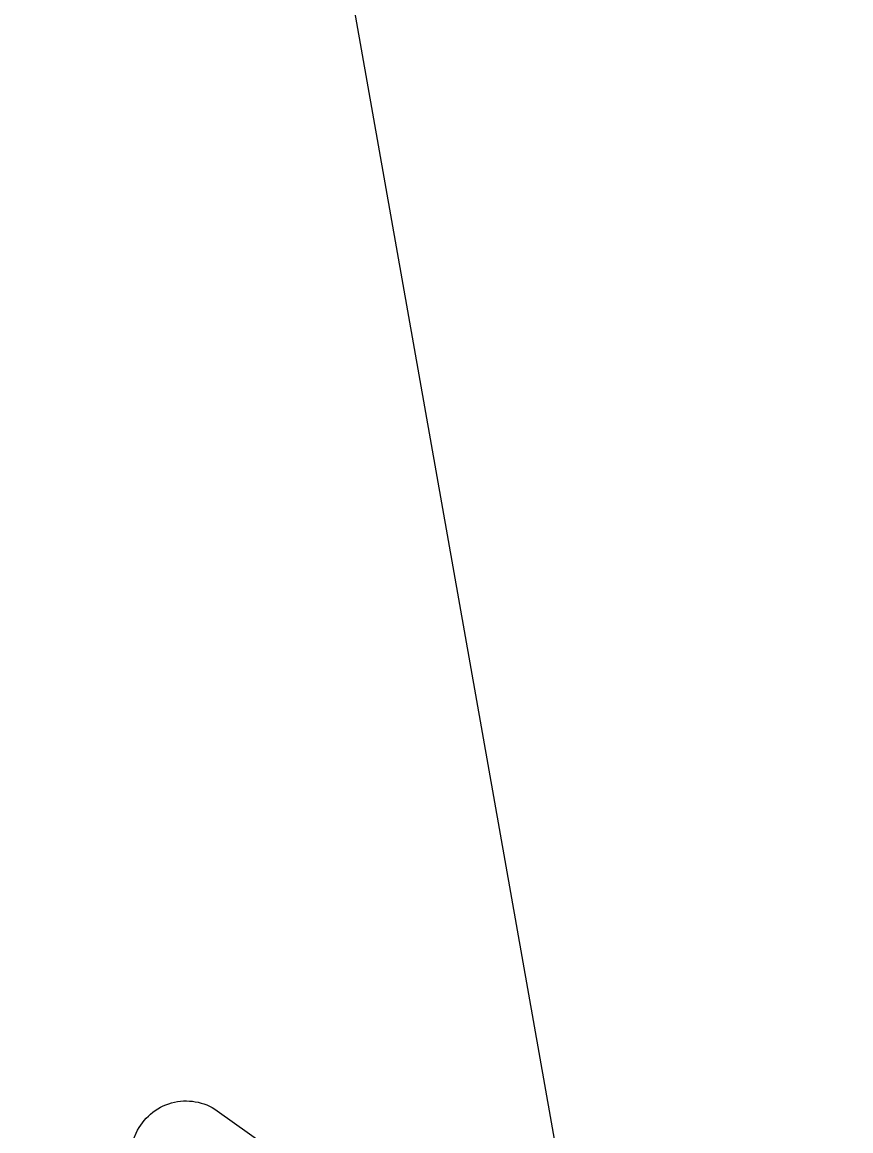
# Model space of a CAD drawing. Header units: millimetres. Extents: x -434100 to 9270898, y 0 to 249028.
# Drawn here: x 75387.88 to 75392.51, y 106366.86 to 106373.05 of the extents above; entities that cross this region are included whole.
import ezdxf
from ezdxf import colors
from ezdxf.entities.mleader import LeaderData, LeaderLine
from ezdxf.math import Vec2, Vec3

# ---------------------------------------------------------------- set-up
doc = ezdxf.new("R2010")
doc.units = ezdxf.units.MM
doc.header["$MEASUREMENT"] = 0
doc.linetypes.add('HIDDEN', pattern=[6, 4, -2])
doc.layers.get('0').update_dxf_attribs({"color": 250, "lineweight": 9})
for name, color, linetype, lineweight in [('АР_Отметки', 250, 'Continuous', 15), ('АР_Размеры', 175, 'Continuous', 9), ('АР_Сущ Несущая стена', 216, 'Continuous', 30), ('перекр 0.3', 181, 'Continuous', 30)]:
    doc.layers.add(name, color=color, linetype=linetype, lineweight=lineweight)
doc.styles.add('ISOCPEUR', font='isocpeur.TTF', dxfattribs={"width": 0.7})

# ---------------------------------------------------------------- blocks, each defined once
blk = doc.blocks.new('_DotSmall')
at = {"color": 0, "linetype": 'ByBlock', "const_width": 0.5}
blk.add_lwpolyline([(-0.0625, 0, 1), (0.0625, 0, 1)], format="xyb", close=True, dxfattribs=at)

msp = doc.modelspace()

# ---------------------------------------------------------------- linework, layer by layer
at = {"layer": 'АР_Размеры', "color": 5, "lineweight": 0, "ltscale": 100, "transparency": 33554687}
msp.add_lwpolyline([(75378.4562, 106373.1095), (75379.7116, 106366.0265, 0.430028), (75380.0679, 106365.7622), (75380.7882, 106365.8899, 0.109814), (75380.91, 106365.9405), (75382.802, 106367.1426, -0.800036), (75383.2422, 106366.7427, -0.079083), (75381.2427, 106364.336, 0.348803), (75381.0729, 106363.868, 0.436125), (75381.9445, 106363.7269, 0.038423), (75383.124, 106364.9386, -0.086853), (75384.7338, 106366.2879, -0.346763), (75385.108, 106366.2396), (75385.7159, 106365.6043, 0.527877), (75386.2114, 106365.6922), (75386.564, 106366.4976, -0.527877), (75387.0595, 106366.5854), (75387.6675, 106365.9502, 0.527877), (75388.163, 106366.0381), (75388.5156, 106366.8435, -0.469739), (75388.968, 106366.968), (75390.4889, 106365.8852, 0.667984), (75390.9637, 106366.1882), (75389.3934, 106375.048, 0.414214)], format="xyb", dxfattribs=at)
msp.add_lwpolyline([(75378.4562, 106373.1095), (75379.7116, 106366.0265, 0.430028), (75380.0679, 106365.7622), (75380.7882, 106365.8899, 0.109814), (75380.91, 106365.9405), (75382.802, 106367.1426, -0.800036), (75383.2422, 106366.7427, -0.079083), (75381.2427, 106364.336, 0.348803), (75381.0729, 106363.868, 0.436125), (75381.9445, 106363.7269, 0.038423), (75383.124, 106364.9386, -0.086853), (75384.7338, 106366.2879, -0.346763), (75385.108, 106366.2396), (75385.7159, 106365.6043, 0.527877), (75386.2114, 106365.6922), (75386.564, 106366.4976, -0.527877), (75387.0595, 106366.5854), (75387.6675, 106365.9502, 0.527877), (75388.163, 106366.0381), (75388.5156, 106366.8435, -0.469739), (75388.968, 106366.968), (75390.4889, 106365.8852, 0.667984), (75390.9637, 106366.1882), (75389.3934, 106375.048, 0.414214)], format="xyb", dxfattribs=at)
msp.add_lwpolyline([(75378.4562, 106373.1095), (75379.7116, 106366.0265, 0.430028), (75380.0679, 106365.7622), (75380.7882, 106365.8899, 0.109814), (75380.91, 106365.9405), (75382.802, 106367.1426, -0.800036), (75383.2422, 106366.7427, -0.079083), (75381.2427, 106364.336, 0.348803), (75381.0729, 106363.868, 0.436125), (75381.9445, 106363.7269, 0.038423), (75383.124, 106364.9386, -0.086853), (75384.7338, 106366.2879, -0.346763), (75385.108, 106366.2396), (75385.7159, 106365.6043, 0.527877), (75386.2114, 106365.6922), (75386.564, 106366.4976, -0.527877), (75387.0595, 106366.5854), (75387.6675, 106365.9502, 0.527877), (75388.163, 106366.0381), (75388.5156, 106366.8435, -0.469739), (75388.968, 106366.968), (75390.4889, 106365.8852, 0.667984), (75390.9637, 106366.1882), (75389.3934, 106375.048, 0.414214)], format="xyb", dxfattribs=at)
msp.add_lwpolyline([(75378.4562, 106373.1095), (75379.7116, 106366.0265, 0.430028), (75380.0679, 106365.7622), (75380.7882, 106365.8899, 0.109814), (75380.91, 106365.9405), (75382.802, 106367.1426, -0.800036), (75383.2422, 106366.7427, -0.079083), (75381.2427, 106364.336, 0.348803), (75381.0729, 106363.868, 0.436125), (75381.9445, 106363.7269, 0.038423), (75383.124, 106364.9386, -0.086853), (75384.7338, 106366.2879, -0.346763), (75385.108, 106366.2396), (75385.7159, 106365.6043, 0.527877), (75386.2114, 106365.6922), (75386.564, 106366.4976, -0.527877), (75387.0595, 106366.5854), (75387.6675, 106365.9502, 0.527877), (75388.163, 106366.0381), (75388.5156, 106366.8435, -0.469739), (75388.968, 106366.968), (75390.4889, 106365.8852, 0.667984), (75390.9637, 106366.1882), (75389.3934, 106375.048, 0.414214)], format="xyb", dxfattribs=at)
msp.add_lwpolyline([(75378.4562, 106373.1095), (75379.7116, 106366.0265, 0.430028), (75380.0679, 106365.7622), (75380.7882, 106365.8899, 0.109814), (75380.91, 106365.9405), (75382.802, 106367.1426, -0.800036), (75383.2422, 106366.7427, -0.079083), (75381.2427, 106364.336, 0.348803), (75381.0729, 106363.868, 0.436125), (75381.9445, 106363.7269, 0.038423), (75383.124, 106364.9386, -0.086853), (75384.7338, 106366.2879, -0.346763), (75385.108, 106366.2396), (75385.7159, 106365.6043, 0.527877), (75386.2114, 106365.6922), (75386.564, 106366.4976, -0.527877), (75387.0595, 106366.5854), (75387.6675, 106365.9502, 0.527877), (75388.163, 106366.0381), (75388.5156, 106366.8435, -0.469739), (75388.968, 106366.968), (75390.4889, 106365.8852, 0.667984), (75390.9637, 106366.1882), (75389.3934, 106375.048, 0.414214)], format="xyb", dxfattribs=at)
msp.add_lwpolyline([(75378.4562, 106373.1095), (75379.7116, 106366.0265, 0.430028), (75380.0679, 106365.7622), (75380.7882, 106365.8899, 0.109814), (75380.91, 106365.9405), (75382.802, 106367.1426, -0.800036), (75383.2422, 106366.7427, -0.079083), (75381.2427, 106364.336, 0.348803), (75381.0729, 106363.868, 0.436125), (75381.9445, 106363.7269, 0.038423), (75383.124, 106364.9386, -0.086853), (75384.7338, 106366.2879, -0.346763), (75385.108, 106366.2396), (75385.7159, 106365.6043, 0.527877), (75386.2114, 106365.6922), (75386.564, 106366.4976, -0.527877), (75387.0595, 106366.5854), (75387.6675, 106365.9502, 0.527877), (75388.163, 106366.0381), (75388.5156, 106366.8435, -0.469739), (75388.968, 106366.968), (75390.4889, 106365.8852, 0.667984), (75390.9637, 106366.1882), (75389.3934, 106375.048, 0.414214)], format="xyb", dxfattribs=at)
msp.add_lwpolyline([(75378.4562, 106373.1095), (75379.7116, 106366.0265, 0.430028), (75380.0679, 106365.7622), (75380.7882, 106365.8899, 0.109814), (75380.91, 106365.9405), (75382.802, 106367.1426, -0.800036), (75383.2422, 106366.7427, -0.079083), (75381.2427, 106364.336, 0.348803), (75381.0729, 106363.868, 0.436125), (75381.9445, 106363.7269, 0.038423), (75383.124, 106364.9386, -0.086853), (75384.7338, 106366.2879, -0.346763), (75385.108, 106366.2396), (75385.7159, 106365.6043, 0.527877), (75386.2114, 106365.6922), (75386.564, 106366.4976, -0.527877), (75387.0595, 106366.5854), (75387.6675, 106365.9502, 0.527877), (75388.163, 106366.0381), (75388.5156, 106366.8435, -0.469739), (75388.968, 106366.968), (75390.4889, 106365.8852, 0.667984), (75390.9637, 106366.1882), (75389.3934, 106375.048, 0.414214)], format="xyb", dxfattribs=at)
msp.add_lwpolyline([(75378.4562, 106373.1095), (75379.7116, 106366.0265, 0.430028), (75380.0679, 106365.7622), (75380.7882, 106365.8899, 0.109814), (75380.91, 106365.9405), (75382.802, 106367.1426, -0.800036), (75383.2422, 106366.7427, -0.079083), (75381.2427, 106364.336, 0.348803), (75381.0729, 106363.868, 0.436125), (75381.9445, 106363.7269, 0.038423), (75383.124, 106364.9386, -0.086853), (75384.7338, 106366.2879, -0.346763), (75385.108, 106366.2396), (75385.7159, 106365.6043, 0.527877), (75386.2114, 106365.6922), (75386.564, 106366.4976, -0.527877), (75387.0595, 106366.5854), (75387.6675, 106365.9502, 0.527877), (75388.163, 106366.0381), (75388.5156, 106366.8435, -0.469739), (75388.968, 106366.968), (75390.4889, 106365.8852, 0.667984), (75390.9637, 106366.1882), (75389.3934, 106375.048, 0.414214)], format="xyb", dxfattribs=at)
msp.add_lwpolyline([(75378.4562, 106373.1095), (75379.7116, 106366.0265, 0.430028), (75380.0679, 106365.7622), (75380.7882, 106365.8899, 0.109814), (75380.91, 106365.9405), (75382.802, 106367.1426, -0.800036), (75383.2422, 106366.7427, -0.079083), (75381.2427, 106364.336, 0.348803), (75381.0729, 106363.868, 0.436125), (75381.9445, 106363.7269, 0.038423), (75383.124, 106364.9386, -0.086853), (75384.7338, 106366.2879, -0.346763), (75385.108, 106366.2396), (75385.7159, 106365.6043, 0.527877), (75386.2114, 106365.6922), (75386.564, 106366.4976, -0.527877), (75387.0595, 106366.5854), (75387.6675, 106365.9502, 0.527877), (75388.163, 106366.0381), (75388.5156, 106366.8435, -0.469739), (75388.968, 106366.968), (75390.4889, 106365.8852, 0.667984), (75390.9637, 106366.1882), (75389.3934, 106375.048, 0.414214)], format="xyb", dxfattribs=at)
msp.add_lwpolyline([(75378.4562, 106373.1095), (75379.7116, 106366.0265, 0.430028), (75380.0679, 106365.7622), (75380.7882, 106365.8899, 0.109814), (75380.91, 106365.9405), (75382.802, 106367.1426, -0.800036), (75383.2422, 106366.7427, -0.079083), (75381.2427, 106364.336, 0.348803), (75381.0729, 106363.868, 0.436125), (75381.9445, 106363.7269, 0.038423), (75383.124, 106364.9386, -0.086853), (75384.7338, 106366.2879, -0.346763), (75385.108, 106366.2396), (75385.7159, 106365.6043, 0.527877), (75386.2114, 106365.6922), (75386.564, 106366.4976, -0.527877), (75387.0595, 106366.5854), (75387.6675, 106365.9502, 0.527877), (75388.163, 106366.0381), (75388.5156, 106366.8435, -0.469739), (75388.968, 106366.968), (75390.4889, 106365.8852, 0.667984), (75390.9637, 106366.1882), (75389.3934, 106375.048, 0.414214)], format="xyb", dxfattribs=at)
msp.add_lwpolyline([(75378.4562, 106373.1095), (75379.7116, 106366.0265, 0.430028), (75380.0679, 106365.7622), (75380.7882, 106365.8899, 0.109814), (75380.91, 106365.9405), (75382.802, 106367.1426, -0.800036), (75383.2422, 106366.7427, -0.079083), (75381.2427, 106364.336, 0.348803), (75381.0729, 106363.868, 0.436125), (75381.9445, 106363.7269, 0.038423), (75383.124, 106364.9386, -0.086853), (75384.7338, 106366.2879, -0.346763), (75385.108, 106366.2396), (75385.7159, 106365.6043, 0.527877), (75386.2114, 106365.6922), (75386.564, 106366.4976, -0.527877), (75387.0595, 106366.5854), (75387.6675, 106365.9502, 0.527877), (75388.163, 106366.0381), (75388.5156, 106366.8435, -0.469739), (75388.968, 106366.968), (75390.4889, 106365.8852, 0.667984), (75390.9637, 106366.1882), (75389.3934, 106375.048, 0.414214)], format="xyb", dxfattribs=at)
msp.add_lwpolyline([(75378.4562, 106373.1095), (75379.7116, 106366.0265, 0.430028), (75380.0679, 106365.7622), (75380.7882, 106365.8899, 0.109814), (75380.91, 106365.9405), (75382.802, 106367.1426, -0.800036), (75383.2422, 106366.7427, -0.079083), (75381.2427, 106364.336, 0.348803), (75381.0729, 106363.868, 0.436125), (75381.9445, 106363.7269, 0.038423), (75383.124, 106364.9386, -0.086853), (75384.7338, 106366.2879, -0.346763), (75385.108, 106366.2396), (75385.7159, 106365.6043, 0.527877), (75386.2114, 106365.6922), (75386.564, 106366.4976, -0.527877), (75387.0595, 106366.5854), (75387.6675, 106365.9502, 0.527877), (75388.163, 106366.0381), (75388.5156, 106366.8435, -0.469739), (75388.968, 106366.968), (75390.4889, 106365.8852, 0.667984), (75390.9637, 106366.1882), (75389.3934, 106375.048, 0.414214)], format="xyb", dxfattribs=at)
msp.add_lwpolyline([(75378.4562, 106373.1095), (75379.7116, 106366.0265, 0.430028), (75380.0679, 106365.7622), (75380.7882, 106365.8899, 0.109814), (75380.91, 106365.9405), (75382.802, 106367.1426, -0.800036), (75383.2422, 106366.7427, -0.079083), (75381.2427, 106364.336, 0.348803), (75381.0729, 106363.868, 0.436125), (75381.9445, 106363.7269, 0.038423), (75383.124, 106364.9386, -0.086853), (75384.7338, 106366.2879, -0.346763), (75385.108, 106366.2396), (75385.7159, 106365.6043, 0.527877), (75386.2114, 106365.6922), (75386.564, 106366.4976, -0.527877), (75387.0595, 106366.5854), (75387.6675, 106365.9502, 0.527877), (75388.163, 106366.0381), (75388.5156, 106366.8435, -0.469739), (75388.968, 106366.968), (75390.4889, 106365.8852, 0.667984), (75390.9637, 106366.1882), (75389.3934, 106375.048, 0.414214)], format="xyb", dxfattribs=at)
msp.add_lwpolyline([(75378.4562, 106373.1095), (75379.7116, 106366.0265, 0.430028), (75380.0679, 106365.7622), (75380.7882, 106365.8899, 0.109814), (75380.91, 106365.9405), (75382.802, 106367.1426, -0.800036), (75383.2422, 106366.7427, -0.079083), (75381.2427, 106364.336, 0.348803), (75381.0729, 106363.868, 0.436125), (75381.9445, 106363.7269, 0.038423), (75383.124, 106364.9386, -0.086853), (75384.7338, 106366.2879, -0.346763), (75385.108, 106366.2396), (75385.7159, 106365.6043, 0.527877), (75386.2114, 106365.6922), (75386.564, 106366.4976, -0.527877), (75387.0595, 106366.5854), (75387.6675, 106365.9502, 0.527877), (75388.163, 106366.0381), (75388.5156, 106366.8435, -0.469739), (75388.968, 106366.968), (75390.4889, 106365.8852, 0.667984), (75390.9637, 106366.1882), (75389.3934, 106375.048, 0.414214)], format="xyb", dxfattribs=at)
msp.add_lwpolyline([(75378.4562, 106373.1095), (75379.7116, 106366.0265, 0.430028), (75380.0679, 106365.7622), (75380.7882, 106365.8899, 0.109814), (75380.91, 106365.9405), (75382.802, 106367.1426, -0.800036), (75383.2422, 106366.7427, -0.079083), (75381.2427, 106364.336, 0.348803), (75381.0729, 106363.868, 0.436125), (75381.9445, 106363.7269, 0.038423), (75383.124, 106364.9386, -0.086853), (75384.7338, 106366.2879, -0.346763), (75385.108, 106366.2396), (75385.7159, 106365.6043, 0.527877), (75386.2114, 106365.6922), (75386.564, 106366.4976, -0.527877), (75387.0595, 106366.5854), (75387.6675, 106365.9502, 0.527877), (75388.163, 106366.0381), (75388.5156, 106366.8435, -0.469739), (75388.968, 106366.968), (75390.4889, 106365.8852, 0.667984), (75390.9637, 106366.1882), (75389.3934, 106375.048, 0.414214)], format="xyb", dxfattribs=at)
msp.add_lwpolyline([(75378.4562, 106373.1095), (75379.7116, 106366.0265, 0.430028), (75380.0679, 106365.7622), (75380.7882, 106365.8899, 0.109814), (75380.91, 106365.9405), (75382.802, 106367.1426, -0.800036), (75383.2422, 106366.7427, -0.079083), (75381.2427, 106364.336, 0.348803), (75381.0729, 106363.868, 0.436125), (75381.9445, 106363.7269, 0.038423), (75383.124, 106364.9386, -0.086853), (75384.7338, 106366.2879, -0.346763), (75385.108, 106366.2396), (75385.7159, 106365.6043, 0.527877), (75386.2114, 106365.6922), (75386.564, 106366.4976, -0.527877), (75387.0595, 106366.5854), (75387.6675, 106365.9502, 0.527877), (75388.163, 106366.0381), (75388.5156, 106366.8435, -0.469739), (75388.968, 106366.968), (75390.4889, 106365.8852, 0.667984), (75390.9637, 106366.1882), (75389.3934, 106375.048, 0.414214)], format="xyb", dxfattribs=at)
msp.add_lwpolyline([(75378.4562, 106373.1095), (75379.7116, 106366.0265, 0.430028), (75380.0679, 106365.7622), (75380.7882, 106365.8899, 0.109814), (75380.91, 106365.9405), (75382.802, 106367.1426, -0.800036), (75383.2422, 106366.7427, -0.079083), (75381.2427, 106364.336, 0.348803), (75381.0729, 106363.868, 0.436125), (75381.9445, 106363.7269, 0.038423), (75383.124, 106364.9386, -0.086853), (75384.7338, 106366.2879, -0.346763), (75385.108, 106366.2396), (75385.7159, 106365.6043, 0.527877), (75386.2114, 106365.6922), (75386.564, 106366.4976, -0.527877), (75387.0595, 106366.5854), (75387.6675, 106365.9502, 0.527877), (75388.163, 106366.0381), (75388.5156, 106366.8435, -0.469739), (75388.968, 106366.968), (75390.4889, 106365.8852, 0.667984), (75390.9637, 106366.1882), (75389.3934, 106375.048, 0.414214)], format="xyb", dxfattribs=at)
msp.add_lwpolyline([(75378.4562, 106373.1095), (75379.7116, 106366.0265, 0.430028), (75380.0679, 106365.7622), (75380.7882, 106365.8899, 0.109814), (75380.91, 106365.9405), (75382.802, 106367.1426, -0.800036), (75383.2422, 106366.7427, -0.079083), (75381.2427, 106364.336, 0.348803), (75381.0729, 106363.868, 0.436125), (75381.9445, 106363.7269, 0.038423), (75383.124, 106364.9386, -0.086853), (75384.7338, 106366.2879, -0.346763), (75385.108, 106366.2396), (75385.7159, 106365.6043, 0.527877), (75386.2114, 106365.6922), (75386.564, 106366.4976, -0.527877), (75387.0595, 106366.5854), (75387.6675, 106365.9502, 0.527877), (75388.163, 106366.0381), (75388.5156, 106366.8435, -0.469739), (75388.968, 106366.968), (75390.4889, 106365.8852, 0.667984), (75390.9637, 106366.1882), (75389.3934, 106375.048, 0.414214)], format="xyb", dxfattribs=at)
msp.add_lwpolyline([(75378.4562, 106373.1095), (75379.7116, 106366.0265, 0.430028), (75380.0679, 106365.7622), (75380.7882, 106365.8899, 0.109814), (75380.91, 106365.9405), (75382.802, 106367.1426, -0.800036), (75383.2422, 106366.7427, -0.079083), (75381.2427, 106364.336, 0.348803), (75381.0729, 106363.868, 0.436125), (75381.9445, 106363.7269, 0.038423), (75383.124, 106364.9386, -0.086853), (75384.7338, 106366.2879, -0.346763), (75385.108, 106366.2396), (75385.7159, 106365.6043, 0.527877), (75386.2114, 106365.6922), (75386.564, 106366.4976, -0.527877), (75387.0595, 106366.5854), (75387.6675, 106365.9502, 0.527877), (75388.163, 106366.0381), (75388.5156, 106366.8435, -0.469739), (75388.968, 106366.968), (75390.4889, 106365.8852, 0.667984), (75390.9637, 106366.1882), (75389.3934, 106375.048, 0.414214)], format="xyb", dxfattribs=at)
msp.add_lwpolyline([(75378.4562, 106373.1095), (75379.7116, 106366.0265, 0.430028), (75380.0679, 106365.7622), (75380.7882, 106365.8899, 0.109814), (75380.91, 106365.9405), (75382.802, 106367.1426, -0.800036), (75383.2422, 106366.7427, -0.079083), (75381.2427, 106364.336, 0.348803), (75381.0729, 106363.868, 0.436125), (75381.9445, 106363.7269, 0.038423), (75383.124, 106364.9386, -0.086853), (75384.7338, 106366.2879, -0.346763), (75385.108, 106366.2396), (75385.7159, 106365.6043, 0.527877), (75386.2114, 106365.6922), (75386.564, 106366.4976, -0.527877), (75387.0595, 106366.5854), (75387.6675, 106365.9502, 0.527877), (75388.163, 106366.0381), (75388.5156, 106366.8435, -0.469739), (75388.968, 106366.968), (75390.4889, 106365.8852, 0.667984), (75390.9637, 106366.1882), (75389.3934, 106375.048, 0.414214)], format="xyb", dxfattribs=at)
msp.add_lwpolyline([(75378.4562, 106373.1095), (75379.7116, 106366.0265, 0.430028), (75380.0679, 106365.7622), (75380.7882, 106365.8899, 0.109814), (75380.91, 106365.9405), (75382.802, 106367.1426, -0.800036), (75383.2422, 106366.7427, -0.079083), (75381.2427, 106364.336, 0.348803), (75381.0729, 106363.868, 0.436125), (75381.9445, 106363.7269, 0.038423), (75383.124, 106364.9386, -0.086853), (75384.7338, 106366.2879, -0.346763), (75385.108, 106366.2396), (75385.7159, 106365.6043, 0.527877), (75386.2114, 106365.6922), (75386.564, 106366.4976, -0.527877), (75387.0595, 106366.5854), (75387.6675, 106365.9502, 0.527877), (75388.163, 106366.0381), (75388.5156, 106366.8435, -0.469739), (75388.968, 106366.968), (75390.4889, 106365.8852, 0.667984), (75390.9637, 106366.1882), (75389.3934, 106375.048, 0.414214)], format="xyb", dxfattribs=at)
msp.add_lwpolyline([(75378.4562, 106373.1095), (75379.7116, 106366.0265, 0.430028), (75380.0679, 106365.7622), (75380.7882, 106365.8899, 0.109814), (75380.91, 106365.9405), (75382.802, 106367.1426, -0.800036), (75383.2422, 106366.7427, -0.079083), (75381.2427, 106364.336, 0.348803), (75381.0729, 106363.868, 0.436125), (75381.9445, 106363.7269, 0.038423), (75383.124, 106364.9386, -0.086853), (75384.7338, 106366.2879, -0.346763), (75385.108, 106366.2396), (75385.7159, 106365.6043, 0.527877), (75386.2114, 106365.6922), (75386.564, 106366.4976, -0.527877), (75387.0595, 106366.5854), (75387.6675, 106365.9502, 0.527877), (75388.163, 106366.0381), (75388.5156, 106366.8435, -0.469739), (75388.968, 106366.968), (75390.4889, 106365.8852, 0.667984), (75390.9637, 106366.1882), (75389.3934, 106375.048, 0.414214)], format="xyb", dxfattribs=at)
msp.add_lwpolyline([(75378.4562, 106373.1095), (75379.7116, 106366.0265, 0.430028), (75380.0679, 106365.7622), (75380.7882, 106365.8899, 0.109814), (75380.91, 106365.9405), (75382.802, 106367.1426, -0.800036), (75383.2422, 106366.7427, -0.079083), (75381.2427, 106364.336, 0.348803), (75381.0729, 106363.868, 0.436125), (75381.9445, 106363.7269, 0.038423), (75383.124, 106364.9386, -0.086853), (75384.7338, 106366.2879, -0.346763), (75385.108, 106366.2396), (75385.7159, 106365.6043, 0.527877), (75386.2114, 106365.6922), (75386.564, 106366.4976, -0.527877), (75387.0595, 106366.5854), (75387.6675, 106365.9502, 0.527877), (75388.163, 106366.0381), (75388.5156, 106366.8435, -0.469739), (75388.968, 106366.968), (75390.4889, 106365.8852, 0.667984), (75390.9637, 106366.1882), (75389.3934, 106375.048, 0.414214)], format="xyb", dxfattribs=at)
msp.add_lwpolyline([(75378.4562, 106373.1095), (75379.7116, 106366.0265, 0.430028), (75380.0679, 106365.7622), (75380.7882, 106365.8899, 0.109814), (75380.91, 106365.9405), (75382.802, 106367.1426, -0.800036), (75383.2422, 106366.7427, -0.079083), (75381.2427, 106364.336, 0.348803), (75381.0729, 106363.868, 0.436125), (75381.9445, 106363.7269, 0.038423), (75383.124, 106364.9386, -0.086853), (75384.7338, 106366.2879, -0.346763), (75385.108, 106366.2396), (75385.7159, 106365.6043, 0.527877), (75386.2114, 106365.6922), (75386.564, 106366.4976, -0.527877), (75387.0595, 106366.5854), (75387.6675, 106365.9502, 0.527877), (75388.163, 106366.0381), (75388.5156, 106366.8435, -0.469739), (75388.968, 106366.968), (75390.4889, 106365.8852, 0.667984), (75390.9637, 106366.1882), (75389.3934, 106375.048, 0.414214)], format="xyb", dxfattribs=at)
msp.add_lwpolyline([(75378.4562, 106373.1095), (75379.7116, 106366.0265, 0.430028), (75380.0679, 106365.7622), (75380.7882, 106365.8899, 0.109814), (75380.91, 106365.9405), (75382.802, 106367.1426, -0.800036), (75383.2422, 106366.7427, -0.079083), (75381.2427, 106364.336, 0.348803), (75381.0729, 106363.868, 0.436125), (75381.9445, 106363.7269, 0.038423), (75383.124, 106364.9386, -0.086853), (75384.7338, 106366.2879, -0.346763), (75385.108, 106366.2396), (75385.7159, 106365.6043, 0.527877), (75386.2114, 106365.6922), (75386.564, 106366.4976, -0.527877), (75387.0595, 106366.5854), (75387.6675, 106365.9502, 0.527877), (75388.163, 106366.0381), (75388.5156, 106366.8435, -0.469739), (75388.968, 106366.968), (75390.4889, 106365.8852, 0.667984), (75390.9637, 106366.1882), (75389.3934, 106375.048, 0.414214)], format="xyb", dxfattribs=at)
msp.add_lwpolyline([(75378.4562, 106373.1095), (75379.7116, 106366.0265, 0.430028), (75380.0679, 106365.7622), (75380.7882, 106365.8899, 0.109814), (75380.91, 106365.9405), (75382.802, 106367.1426, -0.800036), (75383.2422, 106366.7427, -0.079083), (75381.2427, 106364.336, 0.348803), (75381.0729, 106363.868, 0.436125), (75381.9445, 106363.7269, 0.038423), (75383.124, 106364.9386, -0.086853), (75384.7338, 106366.2879, -0.346763), (75385.108, 106366.2396), (75385.7159, 106365.6043, 0.527877), (75386.2114, 106365.6922), (75386.564, 106366.4976, -0.527877), (75387.0595, 106366.5854), (75387.6675, 106365.9502, 0.527877), (75388.163, 106366.0381), (75388.5156, 106366.8435, -0.469739), (75388.968, 106366.968), (75390.4889, 106365.8852, 0.667984), (75390.9637, 106366.1882), (75389.3934, 106375.048, 0.414214)], format="xyb", dxfattribs=at)
msp.add_lwpolyline([(75378.4562, 106373.1095), (75379.7116, 106366.0265, 0.430028), (75380.0679, 106365.7622), (75380.7882, 106365.8899, 0.109814), (75380.91, 106365.9405), (75382.802, 106367.1426, -0.800036), (75383.2422, 106366.7427, -0.079083), (75381.2427, 106364.336, 0.348803), (75381.0729, 106363.868, 0.436125), (75381.9445, 106363.7269, 0.038423), (75383.124, 106364.9386, -0.086853), (75384.7338, 106366.2879, -0.346763), (75385.108, 106366.2396), (75385.7159, 106365.6043, 0.527877), (75386.2114, 106365.6922), (75386.564, 106366.4976, -0.527877), (75387.0595, 106366.5854), (75387.6675, 106365.9502, 0.527877), (75388.163, 106366.0381), (75388.5156, 106366.8435, -0.469739), (75388.968, 106366.968), (75390.4889, 106365.8852, 0.667984), (75390.9637, 106366.1882), (75389.3934, 106375.048, 0.414214)], format="xyb", dxfattribs=at)
msp.add_lwpolyline([(75378.4562, 106373.1095), (75379.7116, 106366.0265, 0.430028), (75380.0679, 106365.7622), (75380.7882, 106365.8899, 0.109814), (75380.91, 106365.9405), (75382.802, 106367.1426, -0.800036), (75383.2422, 106366.7427, -0.079083), (75381.2427, 106364.336, 0.348803), (75381.0729, 106363.868, 0.436125), (75381.9445, 106363.7269, 0.038423), (75383.124, 106364.9386, -0.086853), (75384.7338, 106366.2879, -0.346763), (75385.108, 106366.2396), (75385.7159, 106365.6043, 0.527877), (75386.2114, 106365.6922), (75386.564, 106366.4976, -0.527877), (75387.0595, 106366.5854), (75387.6675, 106365.9502, 0.527877), (75388.163, 106366.0381), (75388.5156, 106366.8435, -0.469739), (75388.968, 106366.968), (75390.4889, 106365.8852, 0.667984), (75390.9637, 106366.1882), (75389.3934, 106375.048, 0.414214)], format="xyb", dxfattribs=at)
msp.add_lwpolyline([(75378.4562, 106373.1095), (75379.7116, 106366.0265, 0.430028), (75380.0679, 106365.7622), (75380.7882, 106365.8899, 0.109814), (75380.91, 106365.9405), (75382.802, 106367.1426, -0.800036), (75383.2422, 106366.7427, -0.079083), (75381.2427, 106364.336, 0.348803), (75381.0729, 106363.868, 0.436125), (75381.9445, 106363.7269, 0.038423), (75383.124, 106364.9386, -0.086853), (75384.7338, 106366.2879, -0.346763), (75385.108, 106366.2396), (75385.7159, 106365.6043, 0.527877), (75386.2114, 106365.6922), (75386.564, 106366.4976, -0.527877), (75387.0595, 106366.5854), (75387.6675, 106365.9502, 0.527877), (75388.163, 106366.0381), (75388.5156, 106366.8435, -0.469739), (75388.968, 106366.968), (75390.4889, 106365.8852, 0.667984), (75390.9637, 106366.1882), (75389.3934, 106375.048, 0.414214)], format="xyb", dxfattribs=at)
msp.add_lwpolyline([(75378.4562, 106373.1095), (75379.7116, 106366.0265, 0.430028), (75380.0679, 106365.7622), (75380.7882, 106365.8899, 0.109814), (75380.91, 106365.9405), (75382.802, 106367.1426, -0.800036), (75383.2422, 106366.7427, -0.079083), (75381.2427, 106364.336, 0.348803), (75381.0729, 106363.868, 0.436125), (75381.9445, 106363.7269, 0.038423), (75383.124, 106364.9386, -0.086853), (75384.7338, 106366.2879, -0.346763), (75385.108, 106366.2396), (75385.7159, 106365.6043, 0.527877), (75386.2114, 106365.6922), (75386.564, 106366.4976, -0.527877), (75387.0595, 106366.5854), (75387.6675, 106365.9502, 0.527877), (75388.163, 106366.0381), (75388.5156, 106366.8435, -0.469739), (75388.968, 106366.968), (75390.4889, 106365.8852, 0.667984), (75390.9637, 106366.1882), (75389.3934, 106375.048, 0.414214)], format="xyb", dxfattribs=at)
msp.add_lwpolyline([(75378.4562, 106373.1095), (75379.7116, 106366.0265, 0.430028), (75380.0679, 106365.7622), (75380.7882, 106365.8899, 0.109814), (75380.91, 106365.9405), (75382.802, 106367.1426, -0.800036), (75383.2422, 106366.7427, -0.079083), (75381.2427, 106364.336, 0.348803), (75381.0729, 106363.868, 0.436125), (75381.9445, 106363.7269, 0.038423), (75383.124, 106364.9386, -0.086853), (75384.7338, 106366.2879, -0.346763), (75385.108, 106366.2396), (75385.7159, 106365.6043, 0.527877), (75386.2114, 106365.6922), (75386.564, 106366.4976, -0.527877), (75387.0595, 106366.5854), (75387.6675, 106365.9502, 0.527877), (75388.163, 106366.0381), (75388.5156, 106366.8435, -0.469739), (75388.968, 106366.968), (75390.4889, 106365.8852, 0.667984), (75390.9637, 106366.1882), (75389.3934, 106375.048, 0.414214)], format="xyb", dxfattribs=at)
msp.add_lwpolyline([(75378.4562, 106373.1095), (75379.7116, 106366.0265, 0.430028), (75380.0679, 106365.7622), (75380.7882, 106365.8899, 0.109814), (75380.91, 106365.9405), (75382.802, 106367.1426, -0.800036), (75383.2422, 106366.7427, -0.079083), (75381.2427, 106364.336, 0.348803), (75381.0729, 106363.868, 0.436125), (75381.9445, 106363.7269, 0.038423), (75383.124, 106364.9386, -0.086853), (75384.7338, 106366.2879, -0.346763), (75385.108, 106366.2396), (75385.7159, 106365.6043, 0.527877), (75386.2114, 106365.6922), (75386.564, 106366.4976, -0.527877), (75387.0595, 106366.5854), (75387.6675, 106365.9502, 0.527877), (75388.163, 106366.0381), (75388.5156, 106366.8435, -0.469739), (75388.968, 106366.968), (75390.4889, 106365.8852, 0.667984), (75390.9637, 106366.1882), (75389.3934, 106375.048, 0.414214)], format="xyb", dxfattribs=at)
msp.add_lwpolyline([(75378.4562, 106373.1095), (75379.7116, 106366.0265, 0.430028), (75380.0679, 106365.7622), (75380.7882, 106365.8899, 0.109814), (75380.91, 106365.9405), (75382.802, 106367.1426, -0.800036), (75383.2422, 106366.7427, -0.079083), (75381.2427, 106364.336, 0.348803), (75381.0729, 106363.868, 0.436125), (75381.9445, 106363.7269, 0.038423), (75383.124, 106364.9386, -0.086853), (75384.7338, 106366.2879, -0.346763), (75385.108, 106366.2396), (75385.7159, 106365.6043, 0.527877), (75386.2114, 106365.6922), (75386.564, 106366.4976, -0.527877), (75387.0595, 106366.5854), (75387.6675, 106365.9502, 0.527877), (75388.163, 106366.0381), (75388.5156, 106366.8435, -0.469739), (75388.968, 106366.968), (75390.4889, 106365.8852, 0.667984), (75390.9637, 106366.1882), (75389.3934, 106375.048, 0.414214)], format="xyb", dxfattribs=at)
msp.add_lwpolyline([(75378.4562, 106373.1095), (75379.7116, 106366.0265, 0.430028), (75380.0679, 106365.7622), (75380.7882, 106365.8899, 0.109814), (75380.91, 106365.9405), (75382.802, 106367.1426, -0.800036), (75383.2422, 106366.7427, -0.079083), (75381.2427, 106364.336, 0.348803), (75381.0729, 106363.868, 0.436125), (75381.9445, 106363.7269, 0.038423), (75383.124, 106364.9386, -0.086853), (75384.7338, 106366.2879, -0.346763), (75385.108, 106366.2396), (75385.7159, 106365.6043, 0.527877), (75386.2114, 106365.6922), (75386.564, 106366.4976, -0.527877), (75387.0595, 106366.5854), (75387.6675, 106365.9502, 0.527877), (75388.163, 106366.0381), (75388.5156, 106366.8435, -0.469739), (75388.968, 106366.968), (75390.4889, 106365.8852, 0.667984), (75390.9637, 106366.1882), (75389.3934, 106375.048, 0.414214)], format="xyb", dxfattribs=at)
msp.add_lwpolyline([(75378.4562, 106373.1095), (75379.7116, 106366.0265, 0.430028), (75380.0679, 106365.7622), (75380.7882, 106365.8899, 0.109814), (75380.91, 106365.9405), (75382.802, 106367.1426, -0.800036), (75383.2422, 106366.7427, -0.079083), (75381.2427, 106364.336, 0.348803), (75381.0729, 106363.868, 0.436125), (75381.9445, 106363.7269, 0.038423), (75383.124, 106364.9386, -0.086853), (75384.7338, 106366.2879, -0.346763), (75385.108, 106366.2396), (75385.7159, 106365.6043, 0.527877), (75386.2114, 106365.6922), (75386.564, 106366.4976, -0.527877), (75387.0595, 106366.5854), (75387.6675, 106365.9502, 0.527877), (75388.163, 106366.0381), (75388.5156, 106366.8435, -0.469739), (75388.968, 106366.968), (75390.4889, 106365.8852, 0.667984), (75390.9637, 106366.1882), (75389.3934, 106375.048, 0.414214)], format="xyb", dxfattribs=at)
msp.add_lwpolyline([(75378.4562, 106373.1095), (75379.7116, 106366.0265, 0.430028), (75380.0679, 106365.7622), (75380.7882, 106365.8899, 0.109814), (75380.91, 106365.9405), (75382.802, 106367.1426, -0.800036), (75383.2422, 106366.7427, -0.079083), (75381.2427, 106364.336, 0.348803), (75381.0729, 106363.868, 0.436125), (75381.9445, 106363.7269, 0.038423), (75383.124, 106364.9386, -0.086853), (75384.7338, 106366.2879, -0.346763), (75385.108, 106366.2396), (75385.7159, 106365.6043, 0.527877), (75386.2114, 106365.6922), (75386.564, 106366.4976, -0.527877), (75387.0595, 106366.5854), (75387.6675, 106365.9502, 0.527877), (75388.163, 106366.0381), (75388.5156, 106366.8435, -0.469739), (75388.968, 106366.968), (75390.4889, 106365.8852, 0.667984), (75390.9637, 106366.1882), (75389.3934, 106375.048, 0.414214)], format="xyb", dxfattribs=at)
msp.add_lwpolyline([(75378.4562, 106373.1095), (75379.7116, 106366.0265, 0.430028), (75380.0679, 106365.7622), (75380.7882, 106365.8899, 0.109814), (75380.91, 106365.9405), (75382.802, 106367.1426, -0.800036), (75383.2422, 106366.7427, -0.079083), (75381.2427, 106364.336, 0.348803), (75381.0729, 106363.868, 0.436125), (75381.9445, 106363.7269, 0.038423), (75383.124, 106364.9386, -0.086853), (75384.7338, 106366.2879, -0.346763), (75385.108, 106366.2396), (75385.7159, 106365.6043, 0.527877), (75386.2114, 106365.6922), (75386.564, 106366.4976, -0.527877), (75387.0595, 106366.5854), (75387.6675, 106365.9502, 0.527877), (75388.163, 106366.0381), (75388.5156, 106366.8435, -0.469739), (75388.968, 106366.968), (75390.4889, 106365.8852, 0.667984), (75390.9637, 106366.1882), (75389.3934, 106375.048, 0.414214)], format="xyb", dxfattribs=at)
msp.add_lwpolyline([(75378.4562, 106373.1095), (75379.7116, 106366.0265, 0.430028), (75380.0679, 106365.7622), (75380.7882, 106365.8899, 0.109814), (75380.91, 106365.9405), (75382.802, 106367.1426, -0.800036), (75383.2422, 106366.7427, -0.079083), (75381.2427, 106364.336, 0.348803), (75381.0729, 106363.868, 0.436125), (75381.9445, 106363.7269, 0.038423), (75383.124, 106364.9386, -0.086853), (75384.7338, 106366.2879, -0.346763), (75385.108, 106366.2396), (75385.7159, 106365.6043, 0.527877), (75386.2114, 106365.6922), (75386.564, 106366.4976, -0.527877), (75387.0595, 106366.5854), (75387.6675, 106365.9502, 0.527877), (75388.163, 106366.0381), (75388.5156, 106366.8435, -0.469739), (75388.968, 106366.968), (75390.4889, 106365.8852, 0.667984), (75390.9637, 106366.1882), (75389.3934, 106375.048, 0.414214)], format="xyb", dxfattribs=at)
msp.add_lwpolyline([(75378.4562, 106373.1095), (75379.7116, 106366.0265, 0.430028), (75380.0679, 106365.7622), (75380.7882, 106365.8899, 0.109814), (75380.91, 106365.9405), (75382.802, 106367.1426, -0.800036), (75383.2422, 106366.7427, -0.079083), (75381.2427, 106364.336, 0.348803), (75381.0729, 106363.868, 0.436125), (75381.9445, 106363.7269, 0.038423), (75383.124, 106364.9386, -0.086853), (75384.7338, 106366.2879, -0.346763), (75385.108, 106366.2396), (75385.7159, 106365.6043, 0.527877), (75386.2114, 106365.6922), (75386.564, 106366.4976, -0.527877), (75387.0595, 106366.5854), (75387.6675, 106365.9502, 0.527877), (75388.163, 106366.0381), (75388.5156, 106366.8435, -0.469739), (75388.968, 106366.968), (75390.4889, 106365.8852, 0.667984), (75390.9637, 106366.1882), (75389.3934, 106375.048, 0.414214)], format="xyb", dxfattribs=at)
msp.add_lwpolyline([(75378.4562, 106373.1095), (75379.7116, 106366.0265, 0.430028), (75380.0679, 106365.7622), (75380.7882, 106365.8899, 0.109814), (75380.91, 106365.9405), (75382.802, 106367.1426, -0.800036), (75383.2422, 106366.7427, -0.079083), (75381.2427, 106364.336, 0.348803), (75381.0729, 106363.868, 0.436125), (75381.9445, 106363.7269, 0.038423), (75383.124, 106364.9386, -0.086853), (75384.7338, 106366.2879, -0.346763), (75385.108, 106366.2396), (75385.7159, 106365.6043, 0.527877), (75386.2114, 106365.6922), (75386.564, 106366.4976, -0.527877), (75387.0595, 106366.5854), (75387.6675, 106365.9502, 0.527877), (75388.163, 106366.0381), (75388.5156, 106366.8435, -0.469739), (75388.968, 106366.968), (75390.4889, 106365.8852, 0.667984), (75390.9637, 106366.1882), (75389.3934, 106375.048, 0.414214)], format="xyb", dxfattribs=at)
msp.add_lwpolyline([(75378.4562, 106373.1095), (75379.7116, 106366.0265, 0.430028), (75380.0679, 106365.7622), (75380.7882, 106365.8899, 0.109814), (75380.91, 106365.9405), (75382.802, 106367.1426, -0.800036), (75383.2422, 106366.7427, -0.079083), (75381.2427, 106364.336, 0.348803), (75381.0729, 106363.868, 0.436125), (75381.9445, 106363.7269, 0.038423), (75383.124, 106364.9386, -0.086853), (75384.7338, 106366.2879, -0.346763), (75385.108, 106366.2396), (75385.7159, 106365.6043, 0.527877), (75386.2114, 106365.6922), (75386.564, 106366.4976, -0.527877), (75387.0595, 106366.5854), (75387.6675, 106365.9502, 0.527877), (75388.163, 106366.0381), (75388.5156, 106366.8435, -0.469739), (75388.968, 106366.968), (75390.4889, 106365.8852, 0.667984), (75390.9637, 106366.1882), (75389.3934, 106375.048, 0.414214)], format="xyb", dxfattribs=at)
msp.add_lwpolyline([(75378.4562, 106373.1095), (75379.7116, 106366.0265, 0.430028), (75380.0679, 106365.7622), (75380.7882, 106365.8899, 0.109814), (75380.91, 106365.9405), (75382.802, 106367.1426, -0.800036), (75383.2422, 106366.7427, -0.079083), (75381.2427, 106364.336, 0.348803), (75381.0729, 106363.868, 0.436125), (75381.9445, 106363.7269, 0.038423), (75383.124, 106364.9386, -0.086853), (75384.7338, 106366.2879, -0.346763), (75385.108, 106366.2396), (75385.7159, 106365.6043, 0.527877), (75386.2114, 106365.6922), (75386.564, 106366.4976, -0.527877), (75387.0595, 106366.5854), (75387.6675, 106365.9502, 0.527877), (75388.163, 106366.0381), (75388.5156, 106366.8435, -0.469739), (75388.968, 106366.968), (75390.4889, 106365.8852, 0.667984), (75390.9637, 106366.1882), (75389.3934, 106375.048, 0.414214)], format="xyb", dxfattribs=at)
msp.add_lwpolyline([(75378.4562, 106373.1095), (75379.7116, 106366.0265, 0.430028), (75380.0679, 106365.7622), (75380.7882, 106365.8899, 0.109814), (75380.91, 106365.9405), (75382.802, 106367.1426, -0.800036), (75383.2422, 106366.7427, -0.079083), (75381.2427, 106364.336, 0.348803), (75381.0729, 106363.868, 0.436125), (75381.9445, 106363.7269, 0.038423), (75383.124, 106364.9386, -0.086853), (75384.7338, 106366.2879, -0.346763), (75385.108, 106366.2396), (75385.7159, 106365.6043, 0.527877), (75386.2114, 106365.6922), (75386.564, 106366.4976, -0.527877), (75387.0595, 106366.5854), (75387.6675, 106365.9502, 0.527877), (75388.163, 106366.0381), (75388.5156, 106366.8435, -0.469739), (75388.968, 106366.968), (75390.4889, 106365.8852, 0.667984), (75390.9637, 106366.1882), (75389.3934, 106375.048, 0.414214)], format="xyb", dxfattribs=at)
msp.add_lwpolyline([(75378.4562, 106373.1095), (75379.7116, 106366.0265, 0.430028), (75380.0679, 106365.7622), (75380.7882, 106365.8899, 0.109814), (75380.91, 106365.9405), (75382.802, 106367.1426, -0.800036), (75383.2422, 106366.7427, -0.079083), (75381.2427, 106364.336, 0.348803), (75381.0729, 106363.868, 0.436125), (75381.9445, 106363.7269, 0.038423), (75383.124, 106364.9386, -0.086853), (75384.7338, 106366.2879, -0.346763), (75385.108, 106366.2396), (75385.7159, 106365.6043, 0.527877), (75386.2114, 106365.6922), (75386.564, 106366.4976, -0.527877), (75387.0595, 106366.5854), (75387.6675, 106365.9502, 0.527877), (75388.163, 106366.0381), (75388.5156, 106366.8435, -0.469739), (75388.968, 106366.968), (75390.4889, 106365.8852, 0.667984), (75390.9637, 106366.1882), (75389.3934, 106375.048, 0.414214)], format="xyb", dxfattribs=at)
msp.add_lwpolyline([(75378.4562, 106373.1095), (75379.7116, 106366.0265, 0.430028), (75380.0679, 106365.7622), (75380.7882, 106365.8899, 0.109814), (75380.91, 106365.9405), (75382.802, 106367.1426, -0.800036), (75383.2422, 106366.7427, -0.079083), (75381.2427, 106364.336, 0.348803), (75381.0729, 106363.868, 0.436125), (75381.9445, 106363.7269, 0.038423), (75383.124, 106364.9386, -0.086853), (75384.7338, 106366.2879, -0.346763), (75385.108, 106366.2396), (75385.7159, 106365.6043, 0.527877), (75386.2114, 106365.6922), (75386.564, 106366.4976, -0.527877), (75387.0595, 106366.5854), (75387.6675, 106365.9502, 0.527877), (75388.163, 106366.0381), (75388.5156, 106366.8435, -0.469739), (75388.968, 106366.968), (75390.4889, 106365.8852, 0.667984), (75390.9637, 106366.1882), (75389.3934, 106375.048, 0.414214)], format="xyb", dxfattribs=at)
msp.add_lwpolyline([(75378.4562, 106373.1095), (75379.7116, 106366.0265, 0.430028), (75380.0679, 106365.7622), (75380.7882, 106365.8899, 0.109814), (75380.91, 106365.9405), (75382.802, 106367.1426, -0.800036), (75383.2422, 106366.7427, -0.079083), (75381.2427, 106364.336, 0.348803), (75381.0729, 106363.868, 0.436125), (75381.9445, 106363.7269, 0.038423), (75383.124, 106364.9386, -0.086853), (75384.7338, 106366.2879, -0.346763), (75385.108, 106366.2396), (75385.7159, 106365.6043, 0.527877), (75386.2114, 106365.6922), (75386.564, 106366.4976, -0.527877), (75387.0595, 106366.5854), (75387.6675, 106365.9502, 0.527877), (75388.163, 106366.0381), (75388.5156, 106366.8435, -0.469739), (75388.968, 106366.968), (75390.4889, 106365.8852, 0.667984), (75390.9637, 106366.1882), (75389.3934, 106375.048, 0.414214)], format="xyb", dxfattribs=at)
msp.add_lwpolyline([(75378.4562, 106373.1095), (75379.7116, 106366.0265, 0.430028), (75380.0679, 106365.7622), (75380.7882, 106365.8899, 0.109814), (75380.91, 106365.9405), (75382.802, 106367.1426, -0.800036), (75383.2422, 106366.7427, -0.079083), (75381.2427, 106364.336, 0.348803), (75381.0729, 106363.868, 0.436125), (75381.9445, 106363.7269, 0.038423), (75383.124, 106364.9386, -0.086853), (75384.7338, 106366.2879, -0.346763), (75385.108, 106366.2396), (75385.7159, 106365.6043, 0.527877), (75386.2114, 106365.6922), (75386.564, 106366.4976, -0.527877), (75387.0595, 106366.5854), (75387.6675, 106365.9502, 0.527877), (75388.163, 106366.0381), (75388.5156, 106366.8435, -0.469739), (75388.968, 106366.968), (75390.4889, 106365.8852, 0.667984), (75390.9637, 106366.1882), (75389.3934, 106375.048, 0.414214)], format="xyb", dxfattribs=at)
msp.add_lwpolyline([(75378.4562, 106373.1095), (75379.7116, 106366.0265, 0.430028), (75380.0679, 106365.7622), (75380.7882, 106365.8899, 0.109814), (75380.91, 106365.9405), (75382.802, 106367.1426, -0.800036), (75383.2422, 106366.7427, -0.079083), (75381.2427, 106364.336, 0.348803), (75381.0729, 106363.868, 0.436125), (75381.9445, 106363.7269, 0.038423), (75383.124, 106364.9386, -0.086853), (75384.7338, 106366.2879, -0.346763), (75385.108, 106366.2396), (75385.7159, 106365.6043, 0.527877), (75386.2114, 106365.6922), (75386.564, 106366.4976, -0.527877), (75387.0595, 106366.5854), (75387.6675, 106365.9502, 0.527877), (75388.163, 106366.0381), (75388.5156, 106366.8435, -0.469739), (75388.968, 106366.968), (75390.4889, 106365.8852, 0.667984), (75390.9637, 106366.1882), (75389.3934, 106375.048, 0.414214)], format="xyb", dxfattribs=at)
msp.add_lwpolyline([(75378.4562, 106373.1095), (75379.7116, 106366.0265, 0.430028), (75380.0679, 106365.7622), (75380.7882, 106365.8899, 0.109814), (75380.91, 106365.9405), (75382.802, 106367.1426, -0.800036), (75383.2422, 106366.7427, -0.079083), (75381.2427, 106364.336, 0.348803), (75381.0729, 106363.868, 0.436125), (75381.9445, 106363.7269, 0.038423), (75383.124, 106364.9386, -0.086853), (75384.7338, 106366.2879, -0.346763), (75385.108, 106366.2396), (75385.7159, 106365.6043, 0.527877), (75386.2114, 106365.6922), (75386.564, 106366.4976, -0.527877), (75387.0595, 106366.5854), (75387.6675, 106365.9502, 0.527877), (75388.163, 106366.0381), (75388.5156, 106366.8435, -0.469739), (75388.968, 106366.968), (75390.4889, 106365.8852, 0.667984), (75390.9637, 106366.1882), (75389.3934, 106375.048, 0.414214)], format="xyb", dxfattribs=at)
msp.add_lwpolyline([(75378.4562, 106373.1095), (75379.7116, 106366.0265, 0.430028), (75380.0679, 106365.7622), (75380.7882, 106365.8899, 0.109814), (75380.91, 106365.9405), (75382.802, 106367.1426, -0.800036), (75383.2422, 106366.7427, -0.079083), (75381.2427, 106364.336, 0.348803), (75381.0729, 106363.868, 0.436125), (75381.9445, 106363.7269, 0.038423), (75383.124, 106364.9386, -0.086853), (75384.7338, 106366.2879, -0.346763), (75385.108, 106366.2396), (75385.7159, 106365.6043, 0.527877), (75386.2114, 106365.6922), (75386.564, 106366.4976, -0.527877), (75387.0595, 106366.5854), (75387.6675, 106365.9502, 0.527877), (75388.163, 106366.0381), (75388.5156, 106366.8435, -0.469739), (75388.968, 106366.968), (75390.4889, 106365.8852, 0.667984), (75390.9637, 106366.1882), (75389.3934, 106375.048, 0.414214)], format="xyb", dxfattribs=at)
msp.add_lwpolyline([(75378.4562, 106373.1095), (75379.7116, 106366.0265, 0.430028), (75380.0679, 106365.7622), (75380.7882, 106365.8899, 0.109814), (75380.91, 106365.9405), (75382.802, 106367.1426, -0.800036), (75383.2422, 106366.7427, -0.079083), (75381.2427, 106364.336, 0.348803), (75381.0729, 106363.868, 0.436125), (75381.9445, 106363.7269, 0.038423), (75383.124, 106364.9386, -0.086853), (75384.7338, 106366.2879, -0.346763), (75385.108, 106366.2396), (75385.7159, 106365.6043, 0.527877), (75386.2114, 106365.6922), (75386.564, 106366.4976, -0.527877), (75387.0595, 106366.5854), (75387.6675, 106365.9502, 0.527877), (75388.163, 106366.0381), (75388.5156, 106366.8435, -0.469739), (75388.968, 106366.968), (75390.4889, 106365.8852, 0.667984), (75390.9637, 106366.1882), (75389.3934, 106375.048, 0.414214)], format="xyb", dxfattribs=at)
msp.add_lwpolyline([(75378.4562, 106373.1095), (75379.7116, 106366.0265, 0.430028), (75380.0679, 106365.7622), (75380.7882, 106365.8899, 0.109814), (75380.91, 106365.9405), (75382.802, 106367.1426, -0.800036), (75383.2422, 106366.7427, -0.079083), (75381.2427, 106364.336, 0.348803), (75381.0729, 106363.868, 0.436125), (75381.9445, 106363.7269, 0.038423), (75383.124, 106364.9386, -0.086853), (75384.7338, 106366.2879, -0.346763), (75385.108, 106366.2396), (75385.7159, 106365.6043, 0.527877), (75386.2114, 106365.6922), (75386.564, 106366.4976, -0.527877), (75387.0595, 106366.5854), (75387.6675, 106365.9502, 0.527877), (75388.163, 106366.0381), (75388.5156, 106366.8435, -0.469739), (75388.968, 106366.968), (75390.4889, 106365.8852, 0.667984), (75390.9637, 106366.1882), (75389.3934, 106375.048, 0.414214)], format="xyb", dxfattribs=at)
msp.add_lwpolyline([(75378.4562, 106373.1095), (75379.7116, 106366.0265, 0.430028), (75380.0679, 106365.7622), (75380.7882, 106365.8899, 0.109814), (75380.91, 106365.9405), (75382.802, 106367.1426, -0.800036), (75383.2422, 106366.7427, -0.079083), (75381.2427, 106364.336, 0.348803), (75381.0729, 106363.868, 0.436125), (75381.9445, 106363.7269, 0.038423), (75383.124, 106364.9386, -0.086853), (75384.7338, 106366.2879, -0.346763), (75385.108, 106366.2396), (75385.7159, 106365.6043, 0.527877), (75386.2114, 106365.6922), (75386.564, 106366.4976, -0.527877), (75387.0595, 106366.5854), (75387.6675, 106365.9502, 0.527877), (75388.163, 106366.0381), (75388.5156, 106366.8435, -0.469739), (75388.968, 106366.968), (75390.4889, 106365.8852, 0.667984), (75390.9637, 106366.1882), (75389.3934, 106375.048, 0.414214)], format="xyb", dxfattribs=at)
msp.add_lwpolyline([(75378.4562, 106373.1095), (75379.7116, 106366.0265, 0.430028), (75380.0679, 106365.7622), (75380.7882, 106365.8899, 0.109814), (75380.91, 106365.9405), (75382.802, 106367.1426, -0.800036), (75383.2422, 106366.7427, -0.079083), (75381.2427, 106364.336, 0.348803), (75381.0729, 106363.868, 0.436125), (75381.9445, 106363.7269, 0.038423), (75383.124, 106364.9386, -0.086853), (75384.7338, 106366.2879, -0.346763), (75385.108, 106366.2396), (75385.7159, 106365.6043, 0.527877), (75386.2114, 106365.6922), (75386.564, 106366.4976, -0.527877), (75387.0595, 106366.5854), (75387.6675, 106365.9502, 0.527877), (75388.163, 106366.0381), (75388.5156, 106366.8435, -0.469739), (75388.968, 106366.968), (75390.4889, 106365.8852, 0.667984), (75390.9637, 106366.1882), (75389.3934, 106375.048, 0.414214)], format="xyb", dxfattribs=at)
msp.add_lwpolyline([(75378.4562, 106373.1095), (75379.7116, 106366.0265, 0.430028), (75380.0679, 106365.7622), (75380.7882, 106365.8899, 0.109814), (75380.91, 106365.9405), (75382.802, 106367.1426, -0.800036), (75383.2422, 106366.7427, -0.079083), (75381.2427, 106364.336, 0.348803), (75381.0729, 106363.868, 0.436125), (75381.9445, 106363.7269, 0.038423), (75383.124, 106364.9386, -0.086853), (75384.7338, 106366.2879, -0.346763), (75385.108, 106366.2396), (75385.7159, 106365.6043, 0.527877), (75386.2114, 106365.6922), (75386.564, 106366.4976, -0.527877), (75387.0595, 106366.5854), (75387.6675, 106365.9502, 0.527877), (75388.163, 106366.0381), (75388.5156, 106366.8435, -0.469739), (75388.968, 106366.968), (75390.4889, 106365.8852, 0.667984), (75390.9637, 106366.1882), (75389.3934, 106375.048, 0.414214)], format="xyb", dxfattribs=at)
msp.add_lwpolyline([(75378.4562, 106373.1095), (75379.7116, 106366.0265, 0.430028), (75380.0679, 106365.7622), (75380.7882, 106365.8899, 0.109814), (75380.91, 106365.9405), (75382.802, 106367.1426, -0.800036), (75383.2422, 106366.7427, -0.079083), (75381.2427, 106364.336, 0.348803), (75381.0729, 106363.868, 0.436125), (75381.9445, 106363.7269, 0.038423), (75383.124, 106364.9386, -0.086853), (75384.7338, 106366.2879, -0.346763), (75385.108, 106366.2396), (75385.7159, 106365.6043, 0.527877), (75386.2114, 106365.6922), (75386.564, 106366.4976, -0.527877), (75387.0595, 106366.5854), (75387.6675, 106365.9502, 0.527877), (75388.163, 106366.0381), (75388.5156, 106366.8435, -0.469739), (75388.968, 106366.968), (75390.4889, 106365.8852, 0.667984), (75390.9637, 106366.1882), (75389.3934, 106375.048, 0.414214)], format="xyb", dxfattribs=at)
msp.add_lwpolyline([(75378.4562, 106373.1095), (75379.7116, 106366.0265, 0.430028), (75380.0679, 106365.7622), (75380.7882, 106365.8899, 0.109814), (75380.91, 106365.9405), (75382.802, 106367.1426, -0.800036), (75383.2422, 106366.7427, -0.079083), (75381.2427, 106364.336, 0.348803), (75381.0729, 106363.868, 0.436125), (75381.9445, 106363.7269, 0.038423), (75383.124, 106364.9386, -0.086853), (75384.7338, 106366.2879, -0.346763), (75385.108, 106366.2396), (75385.7159, 106365.6043, 0.527877), (75386.2114, 106365.6922), (75386.564, 106366.4976, -0.527877), (75387.0595, 106366.5854), (75387.6675, 106365.9502, 0.527877), (75388.163, 106366.0381), (75388.5156, 106366.8435, -0.469739), (75388.968, 106366.968), (75390.4889, 106365.8852, 0.667984), (75390.9637, 106366.1882), (75389.3934, 106375.048, 0.414214)], format="xyb", dxfattribs=at)
msp.add_lwpolyline([(75378.4562, 106373.1095), (75379.7116, 106366.0265, 0.430028), (75380.0679, 106365.7622), (75380.7882, 106365.8899, 0.109814), (75380.91, 106365.9405), (75382.802, 106367.1426, -0.800036), (75383.2422, 106366.7427, -0.079083), (75381.2427, 106364.336, 0.348803), (75381.0729, 106363.868, 0.436125), (75381.9445, 106363.7269, 0.038423), (75383.124, 106364.9386, -0.086853), (75384.7338, 106366.2879, -0.346763), (75385.108, 106366.2396), (75385.7159, 106365.6043, 0.527877), (75386.2114, 106365.6922), (75386.564, 106366.4976, -0.527877), (75387.0595, 106366.5854), (75387.6675, 106365.9502, 0.527877), (75388.163, 106366.0381), (75388.5156, 106366.8435, -0.469739), (75388.968, 106366.968), (75390.4889, 106365.8852, 0.667984), (75390.9637, 106366.1882), (75389.3934, 106375.048, 0.414214)], format="xyb", dxfattribs=at)
msp.add_lwpolyline([(75378.4562, 106373.1095), (75379.7116, 106366.0265, 0.430028), (75380.0679, 106365.7622), (75380.7882, 106365.8899, 0.109814), (75380.91, 106365.9405), (75382.802, 106367.1426, -0.800036), (75383.2422, 106366.7427, -0.079083), (75381.2427, 106364.336, 0.348803), (75381.0729, 106363.868, 0.436125), (75381.9445, 106363.7269, 0.038423), (75383.124, 106364.9386, -0.086853), (75384.7338, 106366.2879, -0.346763), (75385.108, 106366.2396), (75385.7159, 106365.6043, 0.527877), (75386.2114, 106365.6922), (75386.564, 106366.4976, -0.527877), (75387.0595, 106366.5854), (75387.6675, 106365.9502, 0.527877), (75388.163, 106366.0381), (75388.5156, 106366.8435, -0.469739), (75388.968, 106366.968), (75390.4889, 106365.8852, 0.667984), (75390.9637, 106366.1882), (75389.3934, 106375.048, 0.414214)], format="xyb", dxfattribs=at)
msp.add_lwpolyline([(75378.4562, 106373.1095), (75379.7116, 106366.0265, 0.430028), (75380.0679, 106365.7622), (75380.7882, 106365.8899, 0.109814), (75380.91, 106365.9405), (75382.802, 106367.1426, -0.800036), (75383.2422, 106366.7427, -0.079083), (75381.2427, 106364.336, 0.348803), (75381.0729, 106363.868, 0.436125), (75381.9445, 106363.7269, 0.038423), (75383.124, 106364.9386, -0.086853), (75384.7338, 106366.2879, -0.346763), (75385.108, 106366.2396), (75385.7159, 106365.6043, 0.527877), (75386.2114, 106365.6922), (75386.564, 106366.4976, -0.527877), (75387.0595, 106366.5854), (75387.6675, 106365.9502, 0.527877), (75388.163, 106366.0381), (75388.5156, 106366.8435, -0.469739), (75388.968, 106366.968), (75390.4889, 106365.8852, 0.667984), (75390.9637, 106366.1882), (75389.3934, 106375.048, 0.414214)], format="xyb", dxfattribs=at)
msp.add_lwpolyline([(75378.4562, 106373.1095), (75379.7116, 106366.0265, 0.430028), (75380.0679, 106365.7622), (75380.7882, 106365.8899, 0.109814), (75380.91, 106365.9405), (75382.802, 106367.1426, -0.800036), (75383.2422, 106366.7427, -0.079083), (75381.2427, 106364.336, 0.348803), (75381.0729, 106363.868, 0.436125), (75381.9445, 106363.7269, 0.038423), (75383.124, 106364.9386, -0.086853), (75384.7338, 106366.2879, -0.346763), (75385.108, 106366.2396), (75385.7159, 106365.6043, 0.527877), (75386.2114, 106365.6922), (75386.564, 106366.4976, -0.527877), (75387.0595, 106366.5854), (75387.6675, 106365.9502, 0.527877), (75388.163, 106366.0381), (75388.5156, 106366.8435, -0.469739), (75388.968, 106366.968), (75390.4889, 106365.8852, 0.667984), (75390.9637, 106366.1882), (75389.3934, 106375.048, 0.414214)], format="xyb", dxfattribs=at)
msp.add_lwpolyline([(75378.4562, 106373.1095), (75379.7116, 106366.0265, 0.430028), (75380.0679, 106365.7622), (75380.7882, 106365.8899, 0.109814), (75380.91, 106365.9405), (75382.802, 106367.1426, -0.800036), (75383.2422, 106366.7427, -0.079083), (75381.2427, 106364.336, 0.348803), (75381.0729, 106363.868, 0.436125), (75381.9445, 106363.7269, 0.038423), (75383.124, 106364.9386, -0.086853), (75384.7338, 106366.2879, -0.346763), (75385.108, 106366.2396), (75385.7159, 106365.6043, 0.527877), (75386.2114, 106365.6922), (75386.564, 106366.4976, -0.527877), (75387.0595, 106366.5854), (75387.6675, 106365.9502, 0.527877), (75388.163, 106366.0381), (75388.5156, 106366.8435, -0.469739), (75388.968, 106366.968), (75390.4889, 106365.8852, 0.667984), (75390.9637, 106366.1882), (75389.3934, 106375.048, 0.414214)], format="xyb", dxfattribs=at)
at = {"layer": 'АР_Сущ Несущая стена', "lineweight": 18, "ltscale": 100}
msp.add_arc((72770.1761, 115484.9159), 9778.6546, 272.59254797, 356.63539137, dxfattribs=at)
at = {"layer": 'перекр 0.3', "color": 7, "linetype": 'HIDDEN', "lineweight": 5, "ltscale": 50}
msp.add_arc((72762.5087, 115502.9056), 9144.2835, 272.82063752, 356.28873107, dxfattribs=at)

# ---------------------------------------------------------------- leaders
at = {"layer": 'АР_Отметки'}
ml = msp.add_multileader_mtext('Standard', dxfattribs=at)
ml.set_content('+8,400', color=256, style='ISOCPEUR')
ml.set_leader_properties(color=256, linetype='Continuous', lineweight=-1)
ml.set_arrow_properties(name='DOTSMALL')
ml.build(insert=Vec2(0, 0))
ml.multileader.update_dxf_attribs({"has_text_frame": 1, "text_left_attachment_type": 4, "text_right_attachment_type": 4, "dogleg_length": 100, "arrow_head_size": 180})
ctx = ml.context
ctx.base_point, ctx.char_height, ctx.arrow_head_size, ctx.landing_gap_size, ctx.plane_origin = Vec3(82494.6764, 128780.1186), 250, 180, 50, Vec3(83037.9576, 129583.0753)
ctx.left_attachment, ctx.right_attachment = 4, 4
notes = []
notes.append((ctx, [(0, (0, 0, 0), (0, 0), (1, 0), 1, [])]))
ctx.mtext.insert, ctx.mtext.width, ctx.mtext.line_spacing_style, ctx.mtext.flow_direction = Vec3(82544.6764, 129113.4519), 852.697031, 2, 5
ml = msp.add_multileader_mtext('Standard', dxfattribs=at)
ml.set_content('+7,050', color=256, style='ISOCPEUR')
ml.set_leader_properties(color=256, linetype='Continuous', lineweight=-1)
ml.set_arrow_properties(name='DOTSMALL')
ml.build(insert=Vec2(0, 0))
ml.multileader.update_dxf_attribs({"has_text_frame": 1, "text_left_attachment_type": 4, "text_right_attachment_type": 4, "dogleg_length": 100, "arrow_head_size": 180})
ctx = ml.context
ctx.base_point, ctx.char_height, ctx.arrow_head_size, ctx.landing_gap_size, ctx.plane_origin = Vec3(87831.4959, 128735), 250, 180, 50, Vec3(87750.1025, 127467.4358)
ctx.left_attachment, ctx.right_attachment = 4, 4
notes.append((ctx, [(0, (0, 0, 0), (0, 0), (1, 0), 1, [])]))
ctx.mtext.insert, ctx.mtext.width, ctx.mtext.line_spacing_style, ctx.mtext.flow_direction = Vec3(87881.4959, 129068.3333), 852.697031, 2, 5
for ctx, leaders in notes:
    for number, flags, end, landing, length, lines in leaders:
        leader = LeaderData()
        leader.index, (leader.has_last_leader_line, leader.has_dogleg_vector, leader.attachment_direction) = number, flags
        leader.last_leader_point, leader.dogleg_vector, leader.dogleg_length = Vec3(end), Vec3(landing), length
        for number, points, colour, breaks in lines:
            line = LeaderLine()
            line.index, line.vertices, line.color, line.breaks = number, Vec3.list(points), colors.encode_raw_color(colour), breaks
            leader.lines.append(line)
        ctx.leaders.append(leader)

doc.saveas('drawing.dxf')
